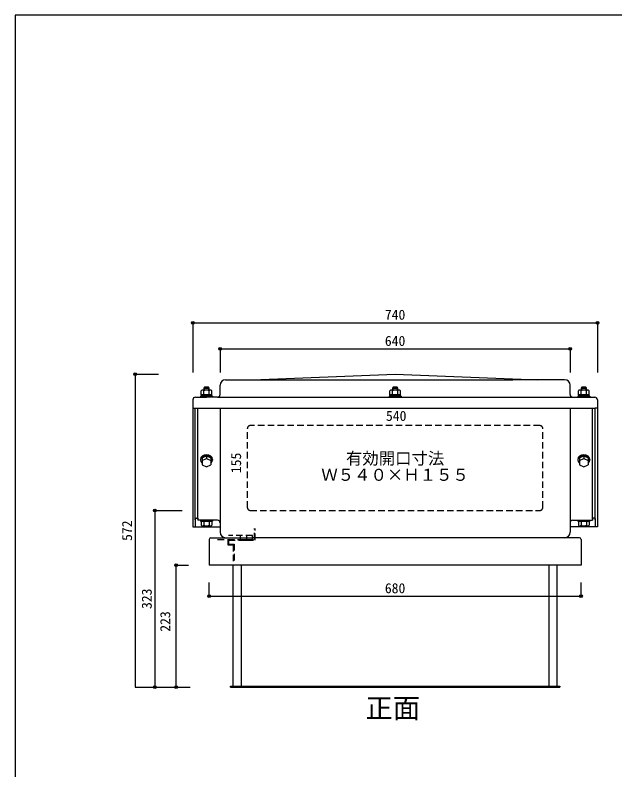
# Model space of a CAD drawing. Units: millimetres at full size, sheet at 1:10. Extents: x -10475 to 9199, y -10092 to 10143.
# Drawn here: x 5199 to 6296, y 3924 to 5304 of the extents above; entities that cross this region are included whole.
import ezdxf
from ezdxf.enums import TextEntityAlignment as Align

# ---------------------------------------------------------------- set-up
doc = ezdxf.new("R2010")
doc.units = ezdxf.units.MM
doc.header["$LTSCALE"] = 10
doc.header["$PDMODE"] = 32
doc.header["$PDSIZE"] = 5
doc.linetypes.add('DASHED1', pattern=[1.8, 1.2, -0.6])
for name, color, linetype in [('0-0_FRP', 7, 'Continuous'), ('0-1_SUS', 7, 'Continuous'), ('0-3_開口寸法', 2, 'DASHED1'), ('0-8_FRP寸法', 3, 'Continuous'), ('0-9_SUS寸法', 3, 'Continuous'), ('0-F_図面枠', 7, 'Continuous'), ('3-8', 4, 'Continuous')]:
    doc.layers.add(name, color=color, linetype=linetype)
doc.styles.add('ＭＳ ゴシック', font='')
doc.styles.get('ＭＳ ゴシック').set_extended_font_data('MS Gothic')

msp = doc.modelspace()

# ---------------------------------------------------------------- linework, layer by layer
at = {"layer": '0-0_FRP', "color": 4}
for p, q in [((5583.88, 4637.53), (5678.88, 4637.53)), ((5678.88, 4637.53), (6108.88, 4637.53)), ((6203.88, 4637.53), (6108.88, 4637.53)), ((5553.08, 4618.63), (5553.08, 4623.04)), ((5573.88, 4610.53), (5573.88, 4627.53)), ((5898.16, 4618.63), (5898.16, 4623.04)), ((6213.88, 4610.53), (6213.88, 4627.53)), ((6243.08, 4618.63), (6243.08, 4623.04)), ((5523.88, 4600.53), (5523.88, 4585.53)), ((5528.88, 4605.53), (5548.88, 4605.53)), ((5568.88, 4605.53), (5548.88, 4605.53)), ((5568.88, 4605.53), (6218.88, 4605.53)), ((6218.88, 4605.53), (6258.88, 4605.53)), ((6263.88, 4600.53), (6263.88, 4585.53)), ((5523.88, 4587.53), (5523.88, 4383.33)), ((5527.88, 4381.53), (5527.88, 4585.53)), ((5532.88, 4382.53), (5532.88, 4585.53)), ((5573.88, 4585.53), (5573.88, 4553.53)), ((6213.88, 4585.53), (6213.88, 4553.53)), ((6254.88, 4382.53), (6254.88, 4585.53)), ((6263.88, 4585.53), (6259.88, 4585.53)), ((6263.88, 4585.53), (6259.88, 4585.53)), ((6259.88, 4381.53), (6259.88, 4585.53)), ((6263.88, 4587.53), (6263.88, 4383.33)), ((5573.88, 4553.53), (5573.88, 4402.53)), ((6213.88, 4553.53), (6213.88, 4402.53)), ((5573.88, 4402.53), (5573.88, 4358.53)), ((6213.88, 4402.53), (6213.88, 4358.53)), ((5523.88, 4385.33), (5523.88, 4368.53)), ((5527.88, 4383.53), (5527.88, 4368.53)), ((5529.83, 4384.53), (5532.88, 4384.53)), ((5532.88, 4384.53), (5532.88, 4380.53)), ((5548.88, 4380.53), (5532.88, 4380.53)), ((5568.88, 4380.53), (5548.88, 4380.53)), ((5568.88, 4380.53), (5548.88, 4380.53)), ((6218.88, 4380.53), (6238.88, 4380.53)), ((6238.88, 4380.53), (6254.88, 4380.53)), ((6254.88, 4384.53), (6254.88, 4380.53)), ((6257.88, 4384.53), (6254.88, 4384.53)), ((6263.88, 4385.33), (6263.88, 4368.53)), ((5523.88, 4368.53), (5527.88, 4368.53)), ((5527.88, 4368.53), (5573.88, 4368.53)), ((6263.88, 4368.53), (6259.88, 4368.53)), ((5556.88, 4348.53), (5583.88, 4348.53)), ((5563.88, 4348.53), (5632.88, 4348.53)), ((5583.88, 4348.53), (5610.88, 4348.53)), ((5583.88, 4348.53), (5610.88, 4348.53)), ((5583.88, 4348.53), (5610.88, 4348.53)), ((5583.88, 4348.53), (5610.88, 4348.53)), ((5622.88, 4348.53), (5632.88, 4348.53)), ((5622.88, 4348.53), (5632.88, 4348.53)), ((6164.88, 4348.53), (6154.88, 4348.53)), ((6203.88, 4348.53), (6176.88, 4348.53)), ((6230.88, 4348.53), (6203.88, 4348.53)), ((5553.88, 4345.53), (5553.88, 4298.53)), ((6233.88, 4345.53), (6233.88, 4298.53)), ((6233.88, 4298.53), (5553.88, 4298.53))]:
    msp.add_line(p, q, dxfattribs=at)
at = {"layer": '0-0_FRP'}
for p, q in [((5553.88, 4622.24), (5552.38, 4623.74)), ((5898.96, 4622.24), (5897.46, 4623.74)), ((6243.88, 4622.24), (6242.38, 4623.74)), ((5539.06, 4609.63), (5539.06, 4617.22)), ((5558.69, 4609.63), (5539.06, 4609.63)), ((5539.68, 4607.13), (5539.68, 4609.63)), ((5548.64, 4609.63), (5539.94, 4609.63)), ((5556.24, 4618.63), (5541.52, 4618.63)), ((5543.88, 4622.24), (5553.88, 4622.24)), ((5543.88, 4622.24), (5543.88, 4618.63)), ((5543.97, 4609.63), (5543.97, 4617.22)), ((5547.24, 4609.63), (5548.38, 4607.13)), ((5550.52, 4607.13), (5549.38, 4609.63)), ((5558.34, 4609.63), (5550.79, 4609.63)), ((5553.79, 4609.63), (5553.79, 4617.22)), ((5553.88, 4618.63), (5553.88, 4622.24)), ((5558.08, 4609.63), (5558.08, 4607.13)), ((5558.69, 4609.63), (5558.69, 4617.22)), ((5884.15, 4609.63), (5884.15, 4617.22)), ((5903.78, 4609.63), (5884.15, 4609.63)), ((5884.76, 4607.13), (5884.76, 4609.63)), ((5893.72, 4609.63), (5885.03, 4609.63)), ((5901.33, 4618.63), (5886.6, 4618.63)), ((5888.96, 4622.24), (5898.96, 4622.24)), ((5888.96, 4622.24), (5888.96, 4618.63)), ((5889.06, 4609.63), (5889.06, 4617.22)), ((5892.32, 4609.63), (5893.46, 4607.13)), ((5895.61, 4607.13), (5894.47, 4609.63)), ((5903.43, 4609.63), (5895.87, 4609.63)), ((5898.87, 4609.63), (5898.87, 4617.22)), ((5898.96, 4618.63), (5898.96, 4622.24)), ((5903.16, 4609.63), (5903.16, 4607.13)), ((5903.78, 4609.63), (5903.78, 4617.22)), ((6229.06, 4609.63), (6229.06, 4617.22)), ((6248.69, 4609.63), (6229.06, 4609.63)), ((6229.68, 4607.13), (6229.68, 4609.63)), ((6238.64, 4609.63), (6229.94, 4609.63)), ((6246.24, 4618.63), (6231.52, 4618.63)), ((6233.88, 4622.24), (6233.88, 4618.63)), ((6233.88, 4622.24), (6243.88, 4622.24)), ((6233.97, 4609.63), (6233.97, 4617.22)), ((6237.24, 4609.63), (6238.38, 4607.13)), ((6240.52, 4607.13), (6239.38, 4609.63)), ((6248.34, 4609.63), (6240.79, 4609.63)), ((6243.79, 4609.63), (6243.79, 4617.22)), ((6243.88, 4618.63), (6243.88, 4622.24)), ((6248.08, 4609.63), (6248.08, 4607.13)), ((6248.69, 4609.63), (6248.69, 4617.22)), ((5557.88, 4607.13), (5537.88, 4607.13)), ((5537.88, 4607.13), (5537.88, 4605.53)), ((5547.5, 4607.13), (5539.94, 4607.13)), ((5559.88, 4607.13), (5549.65, 4607.13)), ((5559.88, 4607.13), (5559.88, 4605.53)), ((5902.96, 4607.13), (5882.96, 4607.13)), ((5882.96, 4607.13), (5882.96, 4605.53)), ((5892.58, 4607.13), (5885.03, 4607.13)), ((5904.96, 4607.13), (5894.73, 4607.13)), ((5904.96, 4607.13), (5904.96, 4605.53)), ((6227.88, 4607.13), (6227.88, 4605.53)), ((6247.88, 4607.13), (6227.88, 4607.13)), ((6237.5, 4607.13), (6229.94, 4607.13)), ((6249.88, 4607.13), (6239.65, 4607.13)), ((6249.88, 4607.13), (6249.88, 4605.53)), ((5540.88, 4494.41), (5548.88, 4498.15)), ((5540.88, 4489.5), (5548.88, 4493.23)), ((5548.88, 4498.15), (5548.88, 4493.23)), ((5548.88, 4498.15), (5556.88, 4494.41)), ((5548.88, 4493.23), (5556.88, 4489.5)), ((5556.88, 4494.41), (5556.88, 4489.5)), ((5556.88, 4489.5), (5556.88, 4482.02)), ((6230.88, 4494.41), (6238.88, 4498.15)), ((6230.88, 4494.41), (6230.88, 4489.5)), ((6230.88, 4489.5), (6238.88, 4493.23)), ((6230.88, 4489.5), (6230.88, 4482.02)), ((6238.88, 4498.15), (6238.88, 4493.23)), ((6238.88, 4498.15), (6246.88, 4494.41)), ((6238.88, 4493.23), (6246.88, 4489.5)), ((6246.88, 4494.41), (6246.88, 4489.5)), ((6246.88, 4489.5), (6246.88, 4482.02)), ((5540.88, 4482.02), (5548.88, 4478.29)), ((5548.88, 4478.29), (5556.88, 4482.02)), ((6230.88, 4482.02), (6238.88, 4478.29)), ((6238.88, 4478.29), (6246.88, 4482.02)), ((5537.88, 4380.53), (5537.88, 4378.93)), ((5537.88, 4378.93), (5557.88, 4378.93)), ((5559.88, 4378.93), (5539.06, 4378.93)), ((5539.06, 4378.93), (5539.06, 4371.35)), ((5543.97, 4378.93), (5543.97, 4371.35)), ((5553.79, 4378.93), (5553.79, 4371.35)), ((5558.69, 4378.93), (5558.69, 4371.35)), ((5559.88, 4380.53), (5559.88, 4378.93)), ((6229.06, 4378.93), (6229.06, 4371.35)), ((6249.88, 4378.93), (6229.06, 4378.93)), ((6233.97, 4378.93), (6233.97, 4371.35)), ((6243.79, 4378.93), (6243.79, 4371.35)), ((6248.69, 4378.93), (6248.69, 4371.35)), ((6249.88, 4380.53), (6249.88, 4378.93))]:
    msp.add_line(p, q, dxfattribs=at)
at = {"layer": '0-0_FRP', "color": 3}
for p, q in [((5537.88, 4491.71), (5537.88, 4490.68)), ((5559.88, 4491.71), (5559.88, 4490.68)), ((6227.88, 4491.71), (6227.88, 4490.68)), ((6249.88, 4491.71), (6249.88, 4490.68))]:
    msp.add_line(p, q, dxfattribs=at)
at = {"layer": '0-0_FRP', "color": 4, "linetype": 'DASHED1'}
for p, q in [((5632.88, 4352.53), (5589.37, 4352.53)), ((5610.88, 4345.53), (5610.88, 4352.53)), ((5622.88, 4345.53), (5622.88, 4352.53)), ((5632.88, 4345.53), (5632.88, 4352.53)), ((5569.18, 4345.53), (5587.88, 4345.53))]:
    msp.add_line(p, q, dxfattribs=at)
at = {"layer": '0-0_FRP', "color": 4}
for points in [[(5632.88, 4637.53), (5893.88, 4647.53), (6154.88, 4637.53)], [(5544.68, 4623.04), (5544.68, 4620.4), (5544.68, 4618.63)], [(5889.76, 4623.04), (5889.76, 4620.4), (5889.76, 4618.63)], [(6234.68, 4623.04), (6234.68, 4620.4), (6234.68, 4618.63)], [(6259.88, 4383.53), (6259.88, 4368.53), (6213.88, 4368.53)], [(6223.88, 4348.53), (6154.88, 4348.53), (5632.88, 4348.53)]]:
    msp.add_lwpolyline(points, dxfattribs=at)
at = {"layer": '0-0_FRP'}
for points in [[(5552.38, 4623.74), (5545.38, 4623.74), (5543.88, 4622.24)], [(5897.46, 4623.74), (5890.46, 4623.74), (5888.96, 4622.24)], [(6242.38, 4623.74), (6235.38, 4623.74), (6233.88, 4622.24)], [(5540.88, 4494.41), (5540.88, 4489.5), (5540.88, 4482.02)], [(6227.88, 4380.53), (6227.88, 4378.93), (6247.88, 4378.93)], [(5556.24, 4369.93), (5541.52, 4369.93), (5556.24, 4369.93)], [(6246.24, 4369.93), (6231.52, 4369.93), (6246.24, 4369.93)]]:
    msp.add_lwpolyline(points, dxfattribs=at)
at = {"layer": '0-0_FRP', "color": 4}
for centre, radius, start, end in [((5583.88, 4627.53), 10, 90, 180), ((6203.88, 4627.53), 10, 0, 90), ((5568.88, 4610.53), 5, 270, 0), ((6218.88, 4610.53), 5, 180, 270), ((5528.88, 4600.53), 5, 90, 180), ((6258.88, 4600.53), 5, 0, 90), ((5529.88, 4382.53), 2, 90, 180), ((5568.88, 4375.53), 5, 0, 90), ((6218.88, 4375.53), 5, 90, 180), ((6257.88, 4382.53), 2, 0, 90), ((5556.88, 4345.53), 3, 90, 180), ((5583.88, 4358.53), 10, 180, 270), ((6203.88, 4358.53), 10, 270, 0), ((6230.88, 4345.53), 3, 0, 90)]:
    msp.add_arc(centre, radius, start, end, dxfattribs=at)
at = {"layer": '0-0_FRP'}
for centre, radius, start, end in [((5541.52, 4615.8), 2.83, 29.99985, 149.99985), ((5548.88, 4609.42), 9.21, 57.79585, 122.2043), ((5556.24, 4615.8), 2.83, 29.99985, 149.99985), ((5886.6, 4615.8), 2.83, 29.99985, 149.99985), ((5893.96, 4609.42), 9.21, 57.79585, 122.2043), ((5901.33, 4615.8), 2.83, 29.99985, 149.99985), ((6231.52, 4615.8), 2.83, 29.99985, 149.99985), ((6238.88, 4609.42), 9.21, 57.79585, 122.2043), ((6246.24, 4615.8), 2.83, 29.99985, 149.99985), ((5541.52, 4372.77), 2.83, 210.00015, 330.00015), ((5548.88, 4379.14), 9.21, 237.7957, 302.20415), ((5556.24, 4372.77), 2.83, 210.00015, 330.00015), ((6231.52, 4372.77), 2.83, 210.00015, 330.00015), ((6238.88, 4379.14), 9.21, 237.7957, 302.20415), ((6246.24, 4372.77), 2.83, 210.00015, 330.00015)]:
    msp.add_arc(centre, radius, start, end, dxfattribs=at)
at = {"layer": '0-0_FRP', "color": 3}
for centre, start_param, end_param in [((5548.88, 4490.68), 2.3851363, 7.0396417), ((5548.88, 4491.71), 3.1415927, 6.2831853), ((6238.88, 4490.68), 2.3851363, 7.0396417), ((6238.88, 4491.71), 3.1415927, 6.2831853)]:
    msp.add_ellipse(centre, major_axis=(-11, 0), ratio=0.761243, start_param=start_param, end_param=end_param, dxfattribs=at)
at = {"layer": '0-1_SUS', "linetype": 'DASHED1'}
for p, q in [((5637.88, 4344.03), (5637.88, 4365.53)), ((5589.38, 4344.03), (5610.88, 4344.03)), ((5589.38, 4344.03), (5589.38, 4337.03)), ((5597.88, 4335.53), (5597.88, 4298.53)), ((5610.88, 4345.53), (5610.88, 4344.03)), ((5610.88, 4344.03), (5622.88, 4344.03)), ((5622.88, 4345.53), (5622.88, 4344.03)), ((5622.88, 4344.03), (5637.88, 4344.03))]:
    msp.add_line(p, q, dxfattribs=at)
at = {"layer": '0-1_SUS'}
for p, q in [((5597.88, 4077.03), (5597.88, 4298.53)), ((5612.88, 4077.03), (5612.88, 4298.53)), ((6174.88, 4298.53), (6174.88, 4077.03)), ((6189.88, 4298.53), (6189.88, 4077.03)), ((5592.88, 4075.53), (6194.88, 4075.53)), ((6194.88, 4077.03), (6194.88, 4075.53))]:
    msp.add_line(p, q, dxfattribs=at)
at = {"layer": '0-1_SUS', "linetype": 'DASHED1'}
for points in [[(5622.88, 4345.53), (5636.38, 4345.53), (5636.38, 4365.53)], [(5587.88, 4345.53), (5587.88, 4335.53), (5597.88, 4335.53)], [(5587.88, 4345.53), (5610.88, 4345.53), (5622.88, 4345.53)], [(5589.38, 4337.03), (5599.38, 4337.03), (5599.38, 4307.11)]]:
    msp.add_lwpolyline(points, dxfattribs=at)
at = {"layer": '0-1_SUS'}
msp.add_lwpolyline([(5592.88, 4075.53), (5592.88, 4077.03), (6194.88, 4077.03)], dxfattribs=at)
at = {"layer": '0-3_開口寸法'}
for p, q in [((5623.88, 4403.53), (5623.88, 4548.53)), ((6158.88, 4553.53), (5628.88, 4553.53)), ((6163.88, 4403.53), (6163.88, 4548.53)), ((5628.88, 4398.53), (6158.88, 4398.53))]:
    msp.add_line(p, q, dxfattribs=at)
for centre, start, end in [((5628.88, 4548.53), 90, 180), ((6158.88, 4548.53), 0, 90), ((5628.88, 4403.53), 180, 270), ((6158.88, 4403.53), 270, 0)]:
    msp.add_arc(centre, 5, start, end, dxfattribs=at)
at = {"layer": '0-8_FRP寸法', "color": 4}
for p, q in [((5523.88, 4741.66), (6263.88, 4741.66)), ((5573.88, 4693.8), (6213.88, 4693.8)), ((5418.19, 4647.53), (5418.19, 4075.53)), ((5493.64, 4075.53), (5493.64, 4298.53)), ((5553.88, 4241.67), (6233.88, 4241.67))]:
    msp.add_line(p, q, dxfattribs=at)
at = {"layer": '0-8_FRP寸法'}
for p, q in [((5523.88, 4741.66), (5523.88, 4650.64)), ((6263.88, 4741.66), (6263.88, 4650.64)), ((5573.88, 4693.8), (5573.88, 4650.64)), ((6213.88, 4693.8), (6213.88, 4650.64)), ((5418.19, 4647.53), (5461.38, 4647.53)), ((5454.22, 4398.53), (5475.63, 4398.53)), ((5454.22, 4398.53), (5504.24, 4398.53)), ((5493.64, 4298.53), (5516.12, 4298.53)), ((5553.88, 4241.67), (5553.88, 4266.86)), ((6233.88, 4241.67), (6233.88, 4266.86)), ((5418.19, 4075.53), (5461.38, 4075.53)), ((5454.22, 4075.53), (5475.63, 4075.53)), ((5454.22, 4075.53), (5518.76, 4075.53))]:
    msp.add_line(p, q, dxfattribs=at)
at = {"layer": '0-8_FRP寸法', "color": 6}
for p in [(5523.88, 4741.66), (6263.88, 4741.66), (5573.88, 4693.8), (6213.88, 4693.8), (5418.19, 4647.53), (5454.22, 4398.53), (5493.64, 4298.53), (5553.88, 4241.67), (6233.88, 4241.67), (5454.22, 4075.53), (5493.64, 4075.53)]:
    msp.add_point(p, dxfattribs=at)
at = {"layer": '0-9_SUS寸法', "color": 4}
msp.add_line((5523.88, 4585.53), (6259.88, 4585.53), dxfattribs=at)
at = {"layer": '0-F_図面枠'}
msp.add_lwpolyline([(9198.81, 5304.1), (5198.81, 5304.1), (5198.81, 2544.1)], dxfattribs=at)
at = {"layer": '3-8'}
msp.add_line((5454.22, 4398.53), (5454.22, 4075.53), dxfattribs=at)

# ---------------------------------------------------------------- texts
at = {"layer": '0-0_FRP', "color": 6, "style": 'ＭＳ ゴシック'}
msp.add_text('正面', height=36.66, dxfattribs=at).set_placement((5839.53, 4007.64), align=Align.BOTTOM_LEFT)
at = {"layer": '0-3_開口寸法', "color": 3, "style": 'ＭＳ ゴシック'}
for s, height, p in [('540', 18.33, (5877.13, 4556.7)), ('有効開口寸法', 21.99, (5803.88, 4476.03)), ('Ｗ５４０×Ｈ１５５', 21.99, (5758.88, 4446.03))]:
    msp.add_text(s, height=height, dxfattribs=at).set_placement(p, align=Align.BOTTOM_LEFT)
msp.add_text('155', height=18.33, rotation=90, dxfattribs=at).set_placement((5617.63, 4466.66), align=Align.BOTTOM_LEFT)
at = {"layer": '0-8_FRP寸法', "style": 'ＭＳ ゴシック'}
for s, p in [('740', (5875.13, 4741.66)), ('640', (5875.13, 4693.8)), ('680', (5875.13, 4241.67))]:
    msp.add_text(s, height=18.33, dxfattribs=at).set_placement(p, align=Align.BOTTOM_LEFT)
for s, p in [('572', (5418.19, 4342.78)), ('323', (5454.22, 4218.28)), ('223', (5488.01, 4176.72))]:
    msp.add_text(s, height=18.33, rotation=90, dxfattribs=at).set_placement(p, align=Align.BOTTOM_LEFT)

doc.saveas('drawing.dxf')
